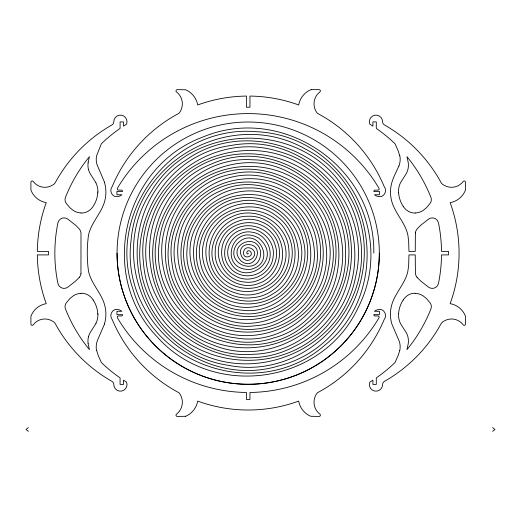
<?xml version="1.0" encoding="UTF-8"?>
<svg xmlns="http://www.w3.org/2000/svg" width="521" height="521" viewBox="0 0 521 521"><rect width="100%" height="100%" fill="white"/><g stroke="black" fill="none" stroke-linecap="round" stroke-linejoin="round"><path stroke-width="0.78" d="M97.883 191.891L97.837 192.894M398.545 313.401L398.5 314.404A20.553 20.553 0 0 0 400.454 323.476L406.022 332.326A16.789 16.789 0 0 1 407.917 336.879A18.932 18.932 0 0 1 408.249 343.665L406.953 349.63A151.891 151.891 0 0 0 430.906 308.96A6.278 6.278 0 0 0 430.222 303.072L426.536 298.611L422.954 295.733A15.552 15.552 0 0 0 415.315 293.362M415.38 232.959L415.237 251.389L408.959 251.389L408.659 241.015L407.91 235.355A33.409 33.409 0 0 0 406.621 230.692C403.091 221.028 395.849 213.206 392.411 203.496A34.594 34.594 0 0 1 391.922 182.298L393.388 177.921L398.923 165.925M88.108 162.63L89.43 156.665A151.891 151.891 0 0 0 65.477 197.335A6.278 6.278 0 0 0 66.16 203.223L69.847 207.684L73.428 210.562A15.552 15.552 0 0 0 81.068 212.933M80.957 273.642L81.002 232.959A8.499 8.499 0 0 0 79.4 229.064L75.591 225.202L67.873 219.159A6.278 6.278 0 0 0 57.896 222.89A151.891 151.891 0 0 0 57.896 283.404A6.278 6.278 0 0 0 67.873 287.136L75.591 281.093L79.394 277.231M399.724 350.496L398.226 355.302L395.022 362.531A151.891 151.891 0 0 1 376.299 377.888L376.299 384.4L372.912 384.4L372.912 380.18L369.812 382.153A6.617 6.617 0 0 0 374.768 391.063A6.617 6.617 0 0 0 382.59 384.524A3.771 3.771 0 0 1 384.491 381.32A147.443 147.443 0 0 0 440.974 323.906A6.278 6.278 0 0 1 443.671 321.301A14.536 14.536 0 0 1 463.228 324.87A1.257 1.257 0 0 0 465.474 324.101L465.474 316.247A20.052 20.052 0 0 0 450.144 303.652A147.443 147.443 0 0 0 450.144 202.643A20.052 20.052 0 0 0 465.474 190.048L465.474 182.187A1.257 1.257 0 0 0 463.228 181.425A14.536 14.536 0 0 1 443.671 184.994A6.278 6.278 0 0 1 440.974 182.389A147.443 147.443 0 0 0 384.491 124.968A3.771 3.771 0 0 1 382.59 121.771A6.617 6.617 0 0 0 374.768 115.232A6.617 6.617 0 0 0 369.812 124.141L372.912 126.115L372.912 121.894L376.299 121.894L376.299 128.407A151.891 151.891 0 0 1 395.022 143.763L398.226 150.992L399.724 155.799M104.526 324.023L97.46 340.369A18.522 18.522 0 0 0 96.528 350.522M95.949 323.482L90.361 332.326A16.789 16.789 0 0 0 88.466 336.879M403.15 300.011L404.322 298.442A13.507 13.507 0 0 1 415.315 293.219M28.395 427.604L26.05 429.48L28.395 431.355M492.606 431.355L494.95 429.48L492.606 427.604M416.989 277.231L420.792 281.093L428.509 287.136A6.278 6.278 0 0 0 438.487 283.404A151.891 151.891 0 0 0 441.521 254.906L448.522 254.906L448.522 251.389L441.521 251.389A151.891 151.891 0 0 0 438.487 222.89A6.278 6.278 0 0 0 428.509 219.159L420.792 225.202L416.989 229.064A8.499 8.499 0 0 0 415.354 232.959M403.15 206.283L404.322 207.853A13.507 13.507 0 0 0 415.315 213.076M93.233 300.011L92.061 298.442A13.507 13.507 0 0 0 81.068 293.219M95.949 182.806L90.361 173.968A16.789 16.789 0 0 1 88.466 169.416M104.526 182.272L97.043 164.682A17.792 17.792 0 0 1 96.606 155.786L101.361 143.763A151.891 151.891 0 0 1 120.084 128.407L120.084 121.894L123.47 121.894L123.47 126.115L126.57 124.141A6.617 6.617 0 0 0 121.614 115.232A6.617 6.617 0 0 0 113.793 121.771A3.771 3.771 0 0 1 111.891 124.968A147.443 147.443 0 0 0 55.408 182.389A6.278 6.278 0 0 1 52.712 184.994A14.536 14.536 0 0 1 33.155 181.425A1.257 1.257 0 0 0 30.908 182.187L30.908 190.048A20.052 20.052 0 0 0 46.239 202.643A147.443 147.443 0 0 0 37.33 251.389L48.492 251.389L48.492 254.906L37.33 254.906A147.443 147.443 0 0 0 46.239 303.652A20.052 20.052 0 0 0 30.908 316.247L30.908 324.101A1.257 1.257 0 0 0 33.155 324.87A14.536 14.536 0 0 1 52.712 321.301A6.278 6.278 0 0 1 55.408 323.906A147.443 147.443 0 0 0 111.891 381.32A3.771 3.771 0 0 1 113.793 384.524A6.617 6.617 0 0 0 121.614 391.063A6.617 6.617 0 0 0 126.57 382.153L123.47 380.18L123.47 384.4L120.084 384.4L120.084 377.888A151.891 151.891 0 0 1 101.361 362.531L98.156 355.302L96.659 350.496M88.108 343.665L89.43 349.63A151.891 151.891 0 0 1 65.477 308.96A6.278 6.278 0 0 1 66.16 303.072L69.847 298.611L73.428 295.733A15.552 15.552 0 0 1 81.068 293.362M248.471 253.44C246.257 256.247 245.808 248.888 249.93 251.076C255.453 255.876 243.633 260.357 243.483 253.147C243.874 242.265 259.888 249.833 253.004 257.752C242.525 267.827 233.74 245.866 247.814 244.544C266.003 244.551 255.179 272.125 241.223 261.093C225.821 245.541 257.133 230.907 260.663 252.053C261.067 277.595 222.773 264.831 236.905 244.089C256.514 222.845 278.416 262.929 250.686 269.364C217.902 271.487 230.523 222.102 258.722 238.11C286.667 261.62 238.618 291.682 228.27 257.107C224.603 243.268 238.455 229.201 252.346 232.262C266.999 234.261 275.127 252.874 266.967 265.111C259.373 278.8 237.791 279.425 229.149 266.478C219.146 253.851 226.791 233.089 242.434 229.624C258.676 224.623 276.065 240.337 273.095 256.983C271.441 274.333 249.924 284.831 235.108 275.811C218.729 267.573 216.918 242.35 231.663 231.611C245.879 219.374 270.406 227.234 275.186 245.28C281.75 263.821 264.427 284.713 245.026 282.076C224.974 280.995 211.839 256.749 221.523 239.263C230.074 220.376 258.325 216.808 271.526 232.679C286.485 247.97 279.347 276.475 259.139 283.229C238.598 292.001 213.636 273.903 215.232 251.708C215.004 228.999 241.418 212.386 261.868 222.063C284.023 230.419 289.858 262.571 272.353 278.39C255.896 295.902 223.548 289.259 215.01 266.889C204.225 244.323 223.275 215.518 248.191 216.254C273.512 214.932 293.31 243.594 283.483 266.869C275.231 291.903 239.751 299.933 221.327 281.21C201.139 263.782 206.948 227.586 231.363 217.062C255.818 204.069 288.588 223.77 288.953 251.369C291.597 279.236 260.91 302.454 234.763 292.698C206.83 284.792 196.306 246.12 216.052 224.961C234.242 201.972 274.267 206.635 286.973 232.959C302.349 259.145 282.317 295.987 252.086 297.68C221.738 301.874 194.9 269.422 204.343 240.37C211.591 209.924 252.425 196.391 276.586 216.143C302.864 234.313 300.63 278.175 272.893 293.851C245.541 312.385 204.128 293.251 200.162 260.539C193.486 227.944 226.765 196.56 258.917 204.76C292.809 210.517 310.164 254.704 289.598 282.141C271.161 311.408 223.607 311.057 205.359 281.77C184.069 253.089 202.799 207.456 237.947 201.66C272.789 192.952 308.198 227.364 300.845 262.434C296.247 298.709 250.516 319.607 219.953 299.686C187.228 281.933 184.278 230.836 214.463 209.188C243.737 184.362 293.987 201.249 302.655 238.553C314.41 275.264 280.024 315.602 241.946 310.164C202.298 307.768 176.821 259.171 197.042 225.085C214.528 189.253 269.07 183.724 293.623 215.023C321.509 245.163 305.794 299.66 266.322 310.646C227.67 324.889 183.014 290.047 187.059 249.142C187.814 207.299 237.25 177.85 274.489 196.743C313.818 212.868 323.502 270.51 291.897 298.8C261.796 330.522 202.78 317.602 188.374 276.41C170.582 236.358 204.479 186.525 248.191 187.99C293.212 185.841 327.93 237.517 309.292 278.455C293.987 320.929 233.265 333.863 201.79 301.62C166.772 271.161 177.752 207.996 220.767 190.829C262.382 170.146 316.735 203.757 317.185 250.132C321.522 297.686 268.426 336.813 224.238 318.963C178.618 304.72 162.148 241.099 194.802 206.329C225.391 167.938 292.646 176.632 312.756 221.308C336.494 264.297 303.509 323.235 254.548 325.827C204.206 332.268 161.1 278.774 177.674 230.914C190.601 182.168 256.925 161.875 295.081 194.724C336.976 225.697 330.965 295.961 284.694 319.686C240.051 346.504 177.348 314.886 171.989 263.177C163.06 211.194 215.922 163.627 266.693 177.544C319.021 188.205 344.511 255.544 312.743 298.344C283.118 344.433 208.967 342.948 180.904 296.013C149.716 251.031 178.579 183.112 232.438 173.942C287.019 160.833 340.845 214.47 328.36 269.09C319.562 324.466 250.093 354.28 203.75 322.903C154.099 293.942 152.269 216.15 200.188 184.597C245.899 149.879 318.37 177.016 330.425 233.024C346.628 289.578 292.926 348.386 235.166 337.79C176.821 331.102 142.454 259.764 173.187 209.839C201.217 156.593 282.499 151.136 317.68 199.823C356.045 246.029 330.985 323.027 272.971 338.168C214.619 357.667 150.732 304.231 159.179 243.398C163.522 182.168 236.456 143.034 289.989 172.861C346.836 199.706 356.234 284.303 307.006 323.235C260.539 365.351 179.061 342.707 160.631 282.87C137.987 223.678 189.162 155.238 252.268 159.804C316.299 160.155 362.01 233.408 334.599 291.167C310.529 352.144 223.151 367.689 179.289 319.106C132.327 273.642 150.328 187.358 211.318 164.122C272.099 136.163 347.487 186.375 345.527 253.147C348.054 319.79 273.903 370.685 212.561 344.772C148.049 322.492 127.919 232.307 176.469 184.486C221.614 133.604 312.144 148.413 339.06 210.777C370.646 273.212 322.46 352.86 252.607 354.293C183.483 359.926 127.254 285.195 151.403 220.292C172.164 152.054 263.789 127.371 316.234 175.564C371.108 220.702 359.959 314.235 296.286 345.54C232.92 381.138 148.081 334.743 143.444 262.31C134.867 190.425 208.967 129.449 277.888 151.272C349.591 169.722 379.327 263.619 331.714 320.181C287.397 379.106 189.931 371.779 154.6 307.182C115.401 243.952 157.935 154.978 231.604 145.379C305.397 131.637 373.505 204.173 355.589 276.957C341.359 352.365 246.251 389.487 184.532 344.062C120.611 302.226 121.588 200.956 185.99 160.058C249.52 114.646 345.56 154.288 358.962 231.116C376.501 306.843 304.524 380.584 228.413 365.325C149.774 354 107.092 257.302 151.292 191.415C191.676 123.438 296.436 119.882 341.626 184.636C390.75 247.436 355.81 347.194 278.429 365.996C201.458 389.213 120.475 319.914 131.09 240.324C137.928 158.078 233.812 108.029 305.326 149.006C378.168 186.075 388.92 293.896 325.169 344.882C262.33 400.46 156.749 369.812 133.044 289.455C105.62 211.038 173.513 124.324 256.15 131.702C341.333 135.069 397.302 231.767 358.227 307.41C322.701 384.394 213.063 400.174 157.023 336.69C97.681 275.199 122.91 166.446 203.021 136.99C282.454 103.718 375.387 167.143 373.791 253.147M398.545 192.894L398.5 191.891A20.553 20.553 0 0 1 400.454 182.819L406.022 173.968A16.789 16.789 0 0 0 407.917 169.416A18.932 18.932 0 0 0 408.249 162.63L406.953 156.665A151.891 151.891 0 0 1 430.906 197.335A6.278 6.278 0 0 1 430.222 203.223L426.536 207.684L422.954 210.562A15.552 15.552 0 0 1 415.315 212.933M97.837 313.401L97.883 314.404M379.321 253.147A131.129 131.129 0 0 1 248.191 384.277A131.129 131.129 0 0 1 117.062 253.147M104.46 182.298A34.594 34.594 0 0 1 103.992 203.503C100.501 213.193 93.305 221.034 89.762 230.692A33.409 33.409 0 0 0 88.472 235.355C86.87 247.097 86.864 259.197 88.472 270.94A33.409 33.409 0 0 0 89.762 275.602C93.292 285.267 100.533 293.089 103.972 302.799A34.594 34.594 0 0 1 104.46 323.997M80.983 273.642A8.447 8.447 0 0 1 79.394 277.231M88.134 343.665A18.932 18.932 0 0 1 88.427 336.872M97.928 314.404A20.553 20.553 0 0 1 95.929 323.476M93.2 300.031A27.659 27.659 0 0 1 97.766 313.408M88.427 169.423A18.932 18.932 0 0 1 88.134 162.63M95.929 182.819A20.553 20.553 0 0 1 97.928 191.891M97.766 192.887A27.659 27.659 0 0 1 93.2 206.257L92.061 207.853A13.507 13.507 0 0 1 81.068 213.076M399.776 350.509A17.792 17.792 0 0 0 399.379 341.607L391.857 324.023A34.594 34.594 0 0 1 392.391 302.792C395.882 293.102 403.078 285.261 406.621 275.602A33.409 33.409 0 0 0 407.91 270.94L408.659 265.28L408.959 254.906L415.237 254.906L415.426 273.642A8.447 8.447 0 0 0 416.989 277.231M399.854 155.772A18.522 18.522 0 0 1 398.943 165.932M403.182 206.257A27.659 27.659 0 0 1 398.617 192.887M398.617 313.408A27.659 27.659 0 0 1 403.182 300.031M311.291 89.645L310.718 89.781A20.339 20.339 0 0 0 298.696 104.981A147.443 147.443 0 0 0 249.95 96.072L249.95 107.228L246.433 107.228L246.433 96.072A147.443 147.443 0 0 0 197.687 104.981A20.339 20.339 0 0 0 185.665 89.781L177.238 89.645A1.257 1.257 0 0 0 176.469 91.898A15.044 15.044 0 0 1 179.022 113.291A147.443 147.443 0 0 0 112.249 186.42A6.441 6.441 0 0 0 114.744 196.404A8.388 8.388 0 0 0 121.927 194.769L116.938 194.769L116.938 191.383L122.591 191.383A1.257 1.257 0 0 0 121.334 190.126L118.495 190.126A1.257 1.257 0 0 1 117.414 188.231A151.891 151.891 0 0 1 378.969 188.231A1.257 1.257 0 0 1 377.888 190.126L375.048 190.126A1.257 1.257 0 0 0 373.791 191.383L379.444 191.383L379.444 194.769L374.456 194.769A8.388 8.388 0 0 0 381.639 196.404A6.441 6.441 0 0 0 384.133 186.42A147.443 147.443 0 0 0 317.361 113.291A15.044 15.044 0 0 1 319.914 91.898A1.257 1.257 0 0 0 319.145 89.645L311.291 89.645M185.665 416.286L177.238 416.422A1.257 1.257 0 0 1 176.469 414.175A15.044 15.044 0 0 0 179.022 392.782A147.443 147.443 0 0 1 112.249 319.653A6.441 6.441 0 0 1 114.744 309.669A8.388 8.388 0 0 1 121.927 311.298L116.938 311.298L116.938 314.691L122.591 314.691A1.257 1.257 0 0 1 121.334 315.947L118.495 315.947A1.257 1.257 0 0 0 117.414 317.843A151.891 151.891 0 0 0 246.433 392.469L246.433 399.47L249.95 399.47L249.95 392.469A151.891 151.891 0 0 0 378.969 317.843A1.257 1.257 0 0 0 377.888 315.947L375.048 315.947A1.257 1.257 0 0 1 373.791 314.691L379.444 314.691L379.444 311.298L374.456 311.298A8.388 8.388 0 0 1 381.639 309.669A6.441 6.441 0 0 1 384.133 319.653A147.443 147.443 0 0 1 317.361 392.782A15.044 15.044 0 0 0 319.914 414.175A1.257 1.257 0 0 1 319.145 416.422L310.718 416.286A20.339 20.339 0 0 1 298.696 401.092A147.443 147.443 0 0 1 197.687 401.092A20.339 20.339 0 0 1 185.665 416.286M174.515 361.62A131.129 131.129 0 0 0 378.969 262.721A131.129 131.129 0 0 0 191.09 135.102A131.129 131.129 0 0 0 174.515 361.62"/></g></svg>
